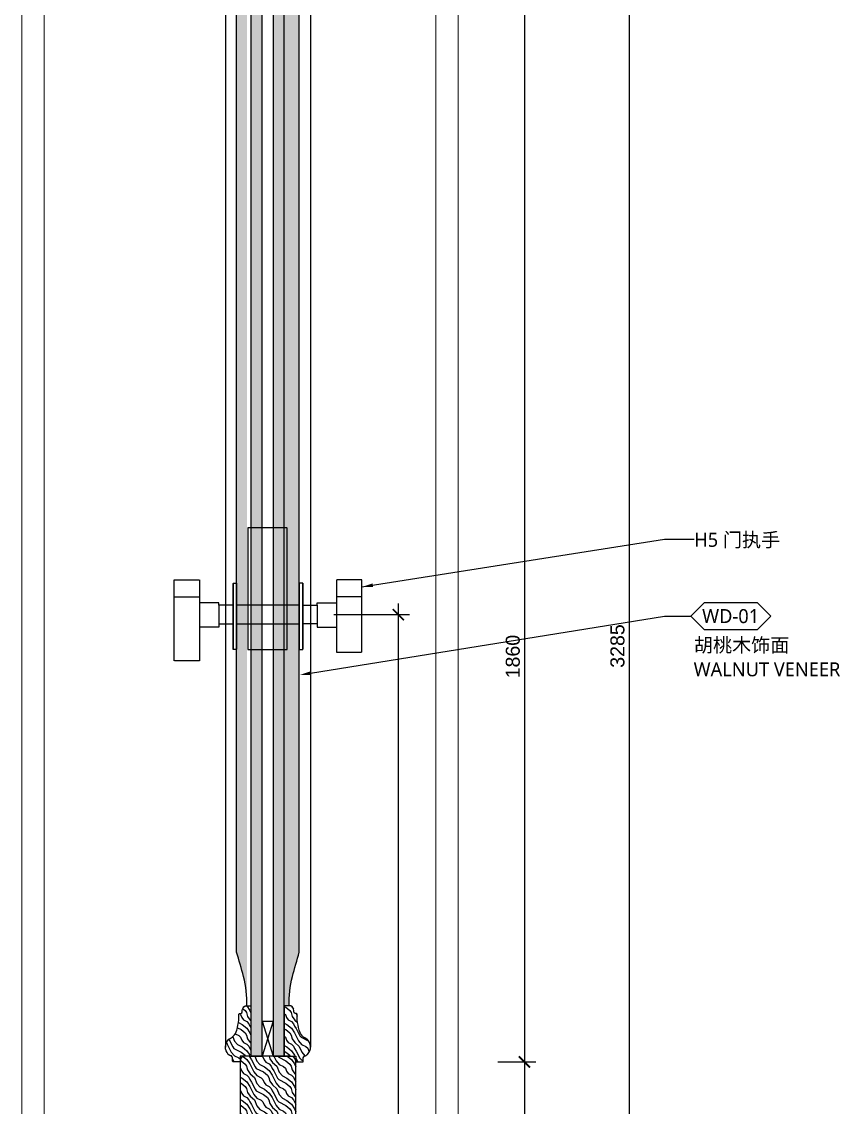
# Model space of a CAD drawing. Header units: millimetres. Extents: x -59920 to -20716, y 18887 to 47087.
# Drawn here: x -32783 to -32047, y 32373 to 33343 of the extents above; entities that cross this region are included whole.
import ezdxf
from ezdxf import colors
from ezdxf.entities.mleader import LeaderData, LeaderLine
from ezdxf.enums import TextEntityAlignment as Align
from ezdxf.math import Vec2, Vec3

# ---------------------------------------------------------------- set-up
doc = ezdxf.new("R2010")
doc.units = ezdxf.units.MM
doc.linetypes.add('DASH', pattern=[0.35, 0.25, -0.1])
for name, color, linetype, lineweight in [('_ACM-A-ANNO-DIMS', 1, 'Continuous', 13), ('_ACM-A-ANNO-DIMS @ 5', 1, 'Continuous', 13), ('_ACM-A-DETL-THIN', 2, 'Continuous', 13)]:
    doc.layers.add(name, color=color, linetype=linetype, lineweight=lineweight)
for name, color, linetype in [('DE-MT', 2, 'Continuous'), ('I-DETL-LW01', 1, 'Continuous'), ('I-DETL-LW251', 251, 'Continuous'), ('I-PL-DOOR', 2, 'Continuous'), ('PE-尺寸标注', 44, 'Continuous'), ('WALL TYPE$0$G-ANNO-NOTE-CH', 7, 'Continuous')]:
    doc.layers.add(name, color=color, linetype=linetype)
doc.styles.add('Arial', font='arial.ttf')
doc.styles.add('IA10-16 Floor Detail$0$Arch-Dim', font='romans.shx', dxfattribs={"width": 0.75})
doc.styles.add('WALL TYPE$0$Aecom Chinese', font='Microsoft YaHei.ttf')
doc.dimstyles.new('IA10-16 Floor Detail$0$Aec-Arch-M-2', dxfattribs={"dimscale": 2, "dimtxt": 2.5, "dimasz": 2, "dimexe": 2, "dimexo": 2, "dimgap": 0.8, "dimtad": 1, "dimdec": 0, "dimzin": 3, "dimdsep": 46, "dimtxsty": 'IA10-16 Floor Detail$0$Arch-Dim', "dimblk": 'IA10-16 Floor Detail$0$_ArchTick', "dimcen": 2.5, "dimdle": 2, "dimadec": 0, "dimazin": 2, "dimtfac": 0.75, "dimtdec": 0, "dimtix": 1, "dimtmove": 1, "dimatfit": 2, "dimfxl": 1, "dimtolj": 1, "dimtzin": 0, "dimarcsym": 0})
doc.dimstyles.new('WALL TYPE$0$Aec-Arch-M-5', dxfattribs={"dimscale": 5, "dimtxt": 2.5, "dimasz": 2, "dimexe": 2, "dimexo": 3, "dimgap": 0.8, "dimtad": 1, "dimdec": 0, "dimrnd": 1, "dimzin": 3, "dimdsep": 46, "dimtxsty": 'Arial', "dimblk": 'WALL TYPE$0$_ArchTick', "dimcen": 2.5, "dimdle": 2, "dimclrt": 256, "dimazin": 2, "dimtfac": 0.75, "dimtdec": 0, "dimtix": 1, "dimtmove": 2, "dimatfit": 2, "dimfxl": 5, "dimtolj": 1, "dimtzin": 0, "dimarcsym": 0})
pattern_1 = [(333.4349488199999, (-62010.38234394566, -4261.131002114056), (-1.019981876737565e-09, -19.9999999776412), [4.621368350000001, -17.7393114]), (310.60129465, (-61993.08837769566, -4247.973962764056), (1.801354732045014e-08, -19.99999998960277), [4.158066499999999, -88.037378]), (310.60129465, (-61973.08837769566, -4257.973962764056), (1.801354732045014e-08, -19.99999998960277), [4.158066499999999, -88.037378]), (310.60129465, (-61953.08837769566, -4267.973962764056), (-1.452602260698653e-08, -19.99999995163994), [4.158066499999999, -88.037378]), (333.4349488199999, (-62013.17721594566, -4250.983566114057), (-1.019981876737565e-09, -19.9999999776412), [4.237007800000001, -18.12367195]), (320.19442891, (-62009.38752094566, -4252.878413614057), (7.906897359077856e-10, -20.00000001048199), [2.2404905, -75.86200600000001]), (320.19442891, (-61989.38752094566, -4262.878413614057), (7.906897359077856e-10, -20.00000001048199), [2.2404905, -75.86200600000001]), (320.19442891, (-61969.38752094566, -4272.878413614057), (7.906897359077856e-10, -20.00000001048199), [2.2404905, -75.86200600000001]), (291.8014094899999, (-62007.66632844566, -4254.312740664052), (-2.658085085371908e-08, -19.99999999207266), [2.868712150000001, -50.98293590000001]), (303.69006753, (-62006.60091549567, -4256.976273064054), (-1.246419523148746e-08, -20.00000002516126), [2.521813, -33.53369975]), (333.4349488, (-62005.20206534566, -4259.074548314053), (-8.001298512638747e-09, -19.99999997764121), [3.3552885, -19.00539090000001]), (314.9999999999999, (-62002.20100374566, -4260.575079114056), (-8.88178418209734e-15, -19.99999996643937), [2.7178182, -53.85072430000001]), (314.9999999999999, (-61982.20100374566, -4270.575079114056), (-8.88178418209734e-15, -19.99999996643937), [2.7178182, -53.85072430000001]), (291.8014094899999, (-62000.27921609566, -4262.496866764053), (-2.658085085371908e-08, -19.99999999207266), [2.19237, -51.65927800000001]), (333.4349488, (-62013.63937679566, -4244.502485664056), (-8.001298512638747e-09, -19.99999997764121), [7.189599900000001, -15.1710799]), (320.19442891, (-62007.20880314567, -4247.717772514054), (7.906897359077856e-10, -20.00000001048199), [4.573562000000001, -73.52893490000001]), (320.19442891, (-61987.20880314567, -4257.717772514054), (7.906897359077856e-10, -20.00000001048199), [4.573562000000001, -73.52893490000001]), (320.19442891, (-61967.20880314567, -4267.717772514054), (7.906897359077856e-10, -20.00000001048199), [4.573562000000001, -73.52893490000001]), (303.69006753, (-62003.69529559567, -4250.645695464056), (-1.246419523148746e-08, -20.00000002516126), [2.240559500000001, -33.81495340000001]), (285.9453959, (-62002.45245689565, -4252.509953514058), (-1.449476095816138e-06, -19.99999999510855), [3.5624845, -69.23861445000001]), (303.69006753, (-62001.47376719567, -4255.935367614056), (-1.246419523148746e-08, -20.00000002516126), [4.092966500000001, -31.96254620000001]), (320.19442891, (-61999.20339784566, -4259.340921614054), (7.906897359077856e-10, -20.00000001048199), [5.197338000000001, -72.90515900000001]), (320.19442891, (-61979.20339784566, -4269.340921614054), (7.906897359077856e-10, -20.00000001048199), [5.197338000000001, -72.90515900000001]), (320.1944289, (-61959.20339784566, -4279.340921614054), (-2.699968026931293e-09, -20.00000001048199), [5.197338000000001, -72.90515900000001]), (291.8014094899999, (-61995.21069009566, -4262.668181464058), (-2.658085085371908e-08, -19.99999999207266), [5.714501500000001, -48.13714700000001]), (320.19442891, (-62006.24886644566, -4243.197740864056), (7.906897359077856e-10, -20.00000001048199), [5.214066750000002, -72.88843]), (320.19442891, (-61986.24886644566, -4253.197740864056), (7.906897359077856e-10, -20.00000001048199), [5.214066750000002, -72.88843]), (320.19442891, (-61966.24886644566, -4263.197740864056), (7.906897359077856e-10, -20.00000001048199), [5.214066750000002, -72.88843]), (303.69006753, (-62002.24330944566, -4246.535705064056), (-1.246419523148746e-08, -20.00000002516126), [4.838075000000001, -31.21743775000001]), (296.56505118, (-61999.55962824567, -4250.561226764057), (1.01996633361524e-09, -19.9999999776412), [7.985959999999992, -81.45675899999986]), (296.56505118, (-61979.55962824567, -4260.561226764057), (1.01996633361524e-09, -19.9999999776412), [7.985959999999992, -81.45675899999986]), (310.60129465, (-61995.98817994566, -4257.704107864058), (1.801354732045014e-08, -19.99999998960277), [4.3193014, -87.87614315]), (310.60129465, (-61975.98817994566, -4267.704107864058), (1.801354732045014e-08, -19.99999998960277), [4.3193014, -87.87614315]), (310.60129465, (-61955.98817994566, -4277.704105864057), (1.801354732045014e-08, -19.99999998960277), [4.3193014, -87.87614315]), (303.69006753, (-61999.46499089566, -4244.532430364055), (-1.246419523148746e-08, -20.00000002516126), [2.735791650000001, -33.31972211000001]), (296.5650512, (-61997.94744674566, -4246.808746614053), (8.001280749070372e-09, -19.99999997764121), [7.15807619999999, -82.28464299999983]), (296.5650512, (-61977.94744674566, -4256.808746614053), (-8.144143692767615e-08, -20.00000002236256), [7.15807619999999, -82.28464299999983]), (310.60129465, (-61994.74625794566, -4253.211124614059), (1.801354732045014e-08, -19.99999998960277), [1.700823, -90.49462155]), (310.60129465, (-61974.74625794566, -4263.211124614059), (1.801354732045014e-08, -19.99999998960277), [1.700823, -90.49462155]), (310.60129465, (-61954.74625794566, -4273.211124364057), (1.801354732045014e-08, -19.99999998960277), [1.700823, -90.49462155])]

# ---------------------------------------------------------------- blocks, each defined once
blk = doc.blocks.new('门把手侧面')
at = {"layer": 'I-PL-DOOR', "color": 251, "linetype": 'DASH', "ltscale": 1.4}
for p, q in [((-31.49999999999272, 28.18476559911505), (-31.49999999999272, -31.29488635467715)), ((30.5, 28.18476559911505), (30.5, -31.29488635467715)), ((-84.34927798571152, 15.88120286524645), (-61.70186876277876, 15.88120286524645)), ((-44.40160057396133, 10.62142517292523), (-61.70186876277876, 10.62142517292523)), ((-61.70186876277876, 10.62142517292523), (-61.70186876277876, -11.33468519974849)), ((-44.40160057396133, 8.32253742418834), (-44.40160057396133, 10.62142517292523)), ((43.40160057396861, 10.62142517292523), (60.70186876278603, 10.62142517292523)), ((43.40160057396861, 8.32253742418834), (43.40160057396861, 10.62142517292523)), ((83.3492779857188, 15.88120286524645), (60.70186876278603, 15.88120286524645)), ((60.70186876278603, 10.62142517292523), (60.70186876278603, -11.33468519974849)), ((27.5, 8.32253742418834), (-28.49999999999272, 8.32253742418834)), ((-44.40160057396133, -8.32253742418834), (-44.40160057396133, -11.3346851998067)), ((-28.49999999999272, -8.32253742418834), (27.5, -8.32253742418834)), ((43.40160057396861, -8.32253742418834), (43.40160057396861, -11.3346851998067)), ((-44.40160057396133, -11.3346851998067), (-61.70186876277876, -11.33468519974849)), ((43.40160057396861, -11.3346851998067), (60.70186876278603, -11.33468519974849))]:
    blk.add_line(p, q, dxfattribs=at)
for points in [[(16.50000000000728, -31.29488635467715), (16.50000000000728, 77.44493962221895), (-18.49999999999272, 77.44493962221895), (-18.49999999999272, -31.29488635467715)], [(-84.34927798571152, 30.95086440132582), (-61.70186876277876, 30.95086440132582), (-61.70186876277876, -41.13710725490819), (-84.34927798571152, -41.13710725490819)], [(83.3492779857188, 30.95086440132582), (60.70186876278603, 30.95086440132582), (60.70186876278603, -33.58718677415163), (83.3492779857188, -33.58718677415163)], [(-31.49999999999272, -31.29488635467715), (-31.49999999999272, 28.18476559911505), (-28.49999999999272, 28.18476559911505), (-28.49999999999272, -31.29488635467715)], [(30.5, -31.29488635467715), (30.5, 28.18476559911505), (27.5, 28.18476559911505), (27.5, -31.29488635467715)], [(-31.49999999999272, 8.32253742418834), (-44.40160057396133, 8.32253742418834), (-44.40160057396133, -8.32253742418834), (-31.49999999999272, -8.32253742418834)], [(30.5, 8.32253742418834), (43.40160057396861, 8.32253742418834), (43.40160057396861, -8.32253742418834), (30.5, -8.32253742418834)]]:
    blk.add_lwpolyline(points, close=True, dxfattribs=at)
blk = doc.blocks.new('WALL TYPE$0$_ArchTick')
at = {"color": 0, "linetype": 'ByBlock', "const_width": 0.15}
blk.add_lwpolyline([(-0.5, -0.5), (0.5, 0.5)], dxfattribs=at)
blk = doc.blocks.new('*D78')
at = {"layer": 'DE-MT', "color": 0, "lineweight": -2, "transparency": 16777216}
for p, q in [((-32334.06600444522, 32423.42523913367), (-32334.06600444522, 32263.10976920863)), ((-32357.79022432509, 32413.42523913367), (-32324.06600444522, 32413.42523913367)), ((-32357.7902243251, 32273.10976920863), (-32324.06600444522, 32273.10976920863))]:
    blk.add_line(p, q, dxfattribs=at)
at = {"layer": 'Defpoints', "color": 0, "transparency": 16777216}
for p in [(-32372.79022432509, 32413.42523913367), (-32372.7902243251, 32273.10976920863), (-32334.06600444522, 32273.10976920863)]:
    blk.add_point(p, dxfattribs=at)
at = {"layer": 'DE-MT', "color": 0, "lineweight": -2, "transparency": 16777216, "xscale": 10, "yscale": 10, "zscale": 10}
for p, rotation in [((-32334.06600444522, 32413.42523913367), 90), ((-32334.06600444522, 32273.10976920863), 270)]:
    blk.add_blockref('WALL TYPE$0$_ArchTick', p, dxfattribs=dict(at, rotation=rotation))
at = {"layer": 'DE-MT', "transparency": 16777216, "insert": (-32344.44816679173, 32343.26750417115), "char_height": 12.5, "attachment_point": 5, "rotation": 90, "style": 'Arial'}
blk.add_mtext('\\A1;140', dxfattribs=at)
blk = doc.blocks.new('*D79')
at = {"layer": 'DE-MT', "color": 0, "lineweight": -2, "transparency": 16777216}
for p, q in [((-32334.06600444525, 34283.73727861552), (-32334.06600444525, 32403.42523913367)), ((-32357.79022432509, 34273.73727861552), (-32324.06600444525, 34273.73727861552)), ((-32357.79022432509, 32413.42523913367), (-32324.06600444525, 32413.42523913367))]:
    blk.add_line(p, q, dxfattribs=at)
at = {"layer": 'Defpoints', "color": 0, "transparency": 16777216}
for p in [(-32372.79022432509, 34273.73727861552), (-32372.79022432509, 32413.42523913367), (-32334.06600444525, 32413.42523913367)]:
    blk.add_point(p, dxfattribs=at)
at = {"layer": 'DE-MT', "color": 0, "lineweight": -2, "transparency": 16777216, "xscale": 10, "yscale": 10, "zscale": 10}
for p, rotation in [((-32334.06600444525, 34273.73727861552), 90), ((-32334.06600444525, 32413.42523913367), 270)]:
    blk.add_blockref('WALL TYPE$0$_ArchTick', p, dxfattribs=dict(at, rotation=rotation))
at = {"layer": 'DE-MT', "transparency": 16777216, "insert": (-32344.44816679174, 32775.55872528168), "char_height": 12.5, "attachment_point": 5, "rotation": 90, "style": 'Arial'}
blk.add_mtext('\\A1;1860', dxfattribs=at)
blk = doc.blocks.new('*D100')
at = {"layer": 'DE-MT', "color": 0, "lineweight": -2, "transparency": 16777216}
for p, q in [((-32240.56888400178, 35108.06342534166), (-32240.56888400178, 31803.42524075781)), ((-32378.19000034612, 35098.06342534166), (-32230.56888400178, 35098.06342534166)), ((-32378.18965275053, 31813.42524075781), (-32230.56888400178, 31813.42524075781))]:
    blk.add_line(p, q, dxfattribs=at)
at = {"layer": 'Defpoints', "color": 0, "transparency": 16777216}
for p in [(-32393.19000034612, 35098.06342534166), (-32393.18965275053, 31813.42524075781), (-32240.56888400178, 31813.42524075781)]:
    blk.add_point(p, dxfattribs=at)
at = {"layer": 'DE-MT', "color": 0, "lineweight": -2, "transparency": 16777216, "xscale": 10, "yscale": 10, "zscale": 10}
for p, rotation in [((-32240.56888400178, 35098.06342534166), 90), ((-32240.56888400178, 31813.42524075781), 270)]:
    blk.add_blockref('WALL TYPE$0$_ArchTick', p, dxfattribs=dict(at, rotation=rotation))
at = {"layer": 'DE-MT', "transparency": 16777216, "insert": (-32250.95530964973, 32784.99431544964), "char_height": 12.5, "attachment_point": 5, "rotation": 90, "style": 'Arial'}
blk.add_mtext('\\A1;3285', dxfattribs=at)
blk = doc.blocks.new('*D97')
at = {"layer": 'DE-MT', "color": 0, "lineweight": -2, "transparency": 16777216}
for p, q in [((-32446.79532996926, 32823.02950510204), (-32446.79532996926, 31803.42524075781)), ((-32504.28839977216, 32813.02950510204), (-32436.79532996926, 32813.02950510204)), ((-32464.34072236041, 31813.42524075781), (-32436.79532996926, 31813.42524075781))]:
    blk.add_line(p, q, dxfattribs=at)
at = {"layer": 'Defpoints', "color": 0, "transparency": 16777216}
for p in [(-32519.28839977216, 32813.02950510204), (-32479.34072236041, 31813.42524075781), (-32446.79532996926, 31813.42524075781)]:
    blk.add_point(p, dxfattribs=at)
at = {"layer": 'DE-MT', "color": 0, "lineweight": -2, "transparency": 16777216, "xscale": 10, "yscale": 10, "zscale": 10}
for p, rotation in [((-32446.79532996926, 32813.02950510204), 90), ((-32446.79532996926, 31813.42524075781), 270)]:
    blk.add_blockref('WALL TYPE$0$_ArchTick', p, dxfattribs=dict(at, rotation=rotation))
at = {"layer": 'DE-MT', "transparency": 16777216, "insert": (-32457.17749231576, 32313.22737292993), "char_height": 12.5, "attachment_point": 5, "rotation": 90, "style": 'Arial'}
blk.add_mtext('\\A1;1000', dxfattribs=at)
blk = doc.blocks.new('WHA12202707')
at = {"transparency": 16777216}
for p, q in [((2.381249999995816, 2.381249999998545), (0, 0)), ((11.90624999998818, 2.381249999998545), (2.381249999995816, 2.381249999998545)), ((11.90624999998818, 2.381249999998545), (14.28749999998399, 0)), ((2.381249999995816, -2.381249999994907), (0, 0)), ((11.90624999998818, -2.381249999994907), (14.28749999998399, 0)), ((2.381249999995816, -2.381249999994907), (11.90624999998818, -2.381249999994907))]:
    blk.add_line(p, q, dxfattribs=at)
at = {"transparency": 16777216, "style": 'WALL TYPE$0$Aecom Chinese'}
blk.add_attdef('英文2', (0.4915142908575945, -14.58335883787367), '', height=2.5, dxfattribs=at)
at = {"layer": 'WALL TYPE$0$G-ANNO-NOTE-CH', "transparency": 16777216, "style": 'WALL TYPE$0$Aecom Chinese'}
blk.add_attdef('编号', text='', height=2.5, dxfattribs=at).set_placement((7.100982051833853, 0), align=Align.MIDDLE)
for tag, p in [('中文', (0.5380008727915992, -5.178695852169766)), ('英文', (0.4915142908830603, -9.507158057298511))]:
    blk.add_attdef(tag, text='', height=2.5, dxfattribs=at).set_placement(p, align=Align.MIDDLE_LEFT)
blk = doc.blocks.new('IA10-16 Floor Detail$0$_ArchTick')
at = {"color": 0, "linetype": 'ByBlock', "const_width": 0.15}
blk.add_lwpolyline([(-0.5, -0.5), (0.5, 0.5)], dxfattribs=at)

msp = doc.modelspace()

# ---------------------------------------------------------------- hatches: boundary and pattern name
at = {"layer": 'I-DETL-LW251'}
h = msp.add_hatch(dxfattribs=at)
h.set_pattern_fill('ANSI38', color=250, angle=-360.0000000000001)
h.set_pattern_definition([(44.99999999999994, (-61724.20981574881, -2853.509673697354), (-2.245064030267286, 2.245064030267291), []), (134.9999999999999, (-61724.20981574881, -2853.509673697354), (-6.735192090801862, 2.245064030267295), [7.9375, -4.7625])])
h.paths.add_polyline_path([(-32568.51376072471, 34268.42534543986), (-32578.51376072471, 34268.42534543986), (-32578.51376072468, 32418.73738295545), (-32568.51376072468, 32418.73738295545)])
h = msp.add_hatch(dxfattribs=at)
h.set_pattern_fill('ANSI38', color=250, angle=-360.0000000000001)
h.set_pattern_definition([(44.99999999999994, (-61704.38612491325, -2853.509778387899), (-2.245064030267286, 2.245064030267291), []), (134.9999999999999, (-61704.38612491325, -2853.509778387899), (-6.735192090801862, 2.245064030267295), [7.9375, -4.7625])])
h.paths.add_polyline_path([(-32548.69006988913, 34268.42524074932), (-32558.69006988913, 34268.42524074932), (-32558.69006988911, 32418.73727826491), (-32548.69006988911, 32418.73727826491)])
at = {"layer": 'PE-尺寸标注'}
h = msp.add_hatch(dxfattribs=at)
h.set_pattern_fill('木纹面1', color=250, scale=5.000000000000001, angle=-90.00000000000001, style=0, pattern_type=2)
h.set_pattern_definition([(333.4349488199999, (-32547.82354738913, 34205.80401715201), (-1.019981876737565e-09, -19.9999999776412), [4.621368350000001, -17.7393114]), (310.60129465, (-32530.52958113913, 34218.96105650201), (1.801354732045014e-08, -19.99999998960277), [4.158066499999999, -88.037378]), (310.60129465, (-32510.52958113913, 34208.96105650201), (1.801354732045014e-08, -19.99999998960277), [4.158066499999999, -88.037378]), (310.60129465, (-32490.52958113913, 34198.96105650201), (-1.452602260698653e-08, -19.99999995163994), [4.158066499999999, -88.037378]), (333.4349488199999, (-32550.61841938913, 34215.95145315201), (-1.019981876737565e-09, -19.9999999776412), [4.237007800000001, -18.12367195]), (320.19442891, (-32546.82872438913, 34214.056605652), (7.906897359077856e-10, -20.00000001048199), [2.2404905, -75.86200600000001]), (320.19442891, (-32526.82872438913, 34204.056605652), (7.906897359077856e-10, -20.00000001048199), [2.2404905, -75.86200600000001]), (320.19442891, (-32506.82872438913, 34194.056605652), (7.906897359077856e-10, -20.00000001048199), [2.2404905, -75.86200600000001]), (291.8014094899999, (-32545.10753188913, 34212.62227860201), (-2.658085085371908e-08, -19.99999999207266), [2.868712150000001, -50.98293590000001]), (303.69006753, (-32544.04211893913, 34209.95874620201), (-1.246419523148746e-08, -20.00000002516126), [2.521813, -33.53369975]), (333.4349488, (-32542.64326878913, 34207.86047095202), (-8.001298512638747e-09, -19.99999997764121), [3.3552885, -19.00539090000001]), (314.9999999999999, (-32539.64220718913, 34206.359940152), (-8.88178418209734e-15, -19.99999996643937), [2.7178182, -53.85072430000001]), (314.9999999999999, (-32519.64220718913, 34196.359940152), (-8.88178418209734e-15, -19.99999996643937), [2.7178182, -53.85072430000001]), (291.8014094899999, (-32537.72041953913, 34204.43815250201), (-2.658085085371908e-08, -19.99999999207266), [2.19237, -51.65927800000001]), (333.4349488, (-32551.08058023913, 34222.43253360201), (-8.001298512638747e-09, -19.99999997764121), [7.189599900000001, -15.1710799]), (320.19442891, (-32544.65000658913, 34219.21724675201), (7.906897359077856e-10, -20.00000001048199), [4.573562000000001, -73.52893490000001]), (320.19442891, (-32524.65000658913, 34209.21724675201), (7.906897359077856e-10, -20.00000001048199), [4.573562000000001, -73.52893490000001]), (320.19442891, (-32504.65000658913, 34199.21724675201), (7.906897359077856e-10, -20.00000001048199), [4.573562000000001, -73.52893490000001]), (303.69006753, (-32541.13649903913, 34216.289323802), (-1.246419523148746e-08, -20.00000002516126), [2.240559500000001, -33.81495340000001]), (285.9453959, (-32539.89366033913, 34214.425065752), (-1.449476095816138e-06, -19.99999999510855), [3.5624845, -69.23861445000001]), (303.69006753, (-32538.91497063913, 34210.999651652), (-1.246419523148746e-08, -20.00000002516126), [4.092966500000001, -31.96254620000001]), (320.19442891, (-32536.64460128913, 34207.59409765201), (7.906897359077856e-10, -20.00000001048199), [5.197338000000001, -72.90515900000001]), (320.19442891, (-32516.64460128913, 34197.59409765201), (7.906897359077856e-10, -20.00000001048199), [5.197338000000001, -72.90515900000001]), (320.1944289, (-32496.64460128913, 34187.59409765201), (-2.699968026931293e-09, -20.00000001048199), [5.197338000000001, -72.90515900000001]), (291.8014094899999, (-32532.65189353913, 34204.266837802), (-2.658085085371908e-08, -19.99999999207266), [5.714501500000001, -48.13714700000001]), (320.19442891, (-32543.69006988913, 34223.73727840201), (7.906897359077856e-10, -20.00000001048199), [5.214066750000002, -72.88843]), (320.19442891, (-32523.69006988913, 34213.73727840201), (7.906897359077856e-10, -20.00000001048199), [5.214066750000002, -72.88843]), (320.19442891, (-32503.69006988913, 34203.73727840201), (7.906897359077856e-10, -20.00000001048199), [5.214066750000002, -72.88843]), (303.69006753, (-32539.68451288913, 34220.399314202), (-1.246419523148746e-08, -20.00000002516126), [4.838075000000001, -31.21743775000001]), (296.56505118, (-32537.00083168913, 34216.37379250201), (1.01996633361524e-09, -19.9999999776412), [7.985959999999993, -81.45675899999989]), (296.56505118, (-32517.00083168913, 34206.37379250201), (1.01996633361524e-09, -19.9999999776412), [7.985959999999993, -81.45675899999989]), (310.60129465, (-32533.42938338913, 34209.230911402), (1.801354732045014e-08, -19.99999998960277), [4.3193014, -87.87614315]), (310.60129465, (-32513.42938338913, 34199.230911402), (1.801354732045014e-08, -19.99999998960277), [4.3193014, -87.87614315]), (310.60129465, (-32493.42938338913, 34189.230913402), (1.801354732045014e-08, -19.99999998960277), [4.3193014, -87.87614315]), (303.69006753, (-32536.90619433913, 34222.40258890201), (-1.246419523148746e-08, -20.00000002516126), [2.735791650000001, -33.31972211000001]), (296.5650512, (-32535.38865018913, 34220.12627265201), (8.001280749070372e-09, -19.99999997764121), [7.158076199999992, -82.28464299999986]), (296.5650512, (-32515.38865018913, 34210.12627265201), (-8.144143692767615e-08, -20.00000002236256), [7.158076199999992, -82.28464299999986]), (310.60129465, (-32532.18746138913, 34213.72389465201), (1.801354732045014e-08, -19.99999998960277), [1.700823, -90.49462155]), (310.60129465, (-32512.18746138913, 34203.72389465201), (1.801354732045014e-08, -19.99999998960277), [1.700823, -90.49462155]), (310.60129465, (-32492.18746138913, 34193.72389490201), (1.801354732045014e-08, -19.99999998960277), [1.700823, -90.49462155])])
h.paths.add_polyline_path([(-32535.19000034612, 34175.6263611504, -0.001844629373876089), (-32541.39155778877, 34197.42377293545, -0.06655622493016713), (-32544.36636697152, 34223.73727840201), (-32548.69006988913, 34223.73727840201), (-32548.69006988911, 32463.42524052007), (-32544.36636697153, 32463.42524052007, -0.06655622492857276), (-32541.39155778893, 32489.73874598601, -0.001844629373928744), (-32535.19000034611, 32511.53615777169)])
h = msp.add_hatch(dxfattribs=at)
h.set_pattern_fill('木纹面1', color=250, scale=5.000000000000001, angle=-90.00000000000001, style=0, pattern_type=2)
h.set_pattern_definition([(333.4349488199999, (-32590.3234778461, 34205.80401715201), (-1.019981876737565e-09, -19.9999999776412), [4.621368350000001, -17.7393114]), (310.60129465, (-32573.02951159611, 34218.96105650201), (1.801354732045014e-08, -19.99999998960277), [4.158066499999999, -88.037378]), (310.60129465, (-32553.02951159611, 34208.96105650201), (1.801354732045014e-08, -19.99999998960277), [4.158066499999999, -88.037378]), (310.60129465, (-32533.02951159611, 34198.96105650201), (-1.452602260698653e-08, -19.99999995163994), [4.158066499999999, -88.037378]), (333.4349488199999, (-32593.11834984611, 34215.95145315201), (-1.019981876737565e-09, -19.9999999776412), [4.237007800000001, -18.12367195]), (320.19442891, (-32589.3286548461, 34214.056605652), (7.906897359077856e-10, -20.00000001048199), [2.2404905, -75.86200600000001]), (320.19442891, (-32569.3286548461, 34204.056605652), (7.906897359077856e-10, -20.00000001048199), [2.2404905, -75.86200600000001]), (320.19442891, (-32549.3286548461, 34194.056605652), (7.906897359077856e-10, -20.00000001048199), [2.2404905, -75.86200600000001]), (291.8014094899999, (-32587.60746234611, 34212.62227860201), (-2.658085085371908e-08, -19.99999999207266), [2.868712150000001, -50.98293590000001]), (303.69006753, (-32586.54204939611, 34209.95874620201), (-1.246419523148746e-08, -20.00000002516126), [2.521813, -33.53369975]), (333.4349488, (-32585.14319924611, 34207.86047095202), (-8.001298512638747e-09, -19.99999997764121), [3.3552885, -19.00539090000001]), (314.9999999999999, (-32582.14213764611, 34206.359940152), (-8.88178418209734e-15, -19.99999996643937), [2.7178182, -53.85072430000001]), (314.9999999999999, (-32562.14213764611, 34196.359940152), (-8.88178418209734e-15, -19.99999996643937), [2.7178182, -53.85072430000001]), (291.8014094899999, (-32580.2203499961, 34204.43815250201), (-2.658085085371908e-08, -19.99999999207266), [2.19237, -51.65927800000001]), (333.4349488, (-32593.58051069611, 34222.43253360201), (-8.001298512638747e-09, -19.99999997764121), [7.189599900000001, -15.1710799]), (320.19442891, (-32587.14993704611, 34219.21724675201), (7.906897359077856e-10, -20.00000001048199), [4.573562000000001, -73.52893490000001]), (320.19442891, (-32567.14993704611, 34209.21724675201), (7.906897359077856e-10, -20.00000001048199), [4.573562000000001, -73.52893490000001]), (320.19442891, (-32547.14993704611, 34199.21724675201), (7.906897359077856e-10, -20.00000001048199), [4.573562000000001, -73.52893490000001]), (303.69006753, (-32583.63642949611, 34216.289323802), (-1.246419523148746e-08, -20.00000002516126), [2.240559500000001, -33.81495340000001]), (285.9453959, (-32582.39359079611, 34214.425065752), (-1.449476095816138e-06, -19.99999999510855), [3.5624845, -69.23861445000001]), (303.69006753, (-32581.4149010961, 34210.999651652), (-1.246419523148746e-08, -20.00000002516126), [4.092966500000001, -31.96254620000001]), (320.19442891, (-32579.1445317461, 34207.59409765201), (7.906897359077856e-10, -20.00000001048199), [5.197338000000001, -72.90515900000001]), (320.19442891, (-32559.1445317461, 34197.59409765201), (7.906897359077856e-10, -20.00000001048199), [5.197338000000001, -72.90515900000001]), (320.1944289, (-32539.1445317461, 34187.59409765201), (-2.699968026931293e-09, -20.00000001048199), [5.197338000000001, -72.90515900000001]), (291.8014094899999, (-32575.15182399611, 34204.266837802), (-2.658085085371908e-08, -19.99999999207266), [5.714501500000001, -48.13714700000001]), (320.19442891, (-32586.19000034611, 34223.73727840201), (7.906897359077856e-10, -20.00000001048199), [5.214066750000002, -72.88843]), (320.19442891, (-32566.19000034611, 34213.73727840201), (7.906897359077856e-10, -20.00000001048199), [5.214066750000002, -72.88843]), (320.19442891, (-32546.19000034611, 34203.73727840201), (7.906897359077856e-10, -20.00000001048199), [5.214066750000002, -72.88843]), (303.69006753, (-32582.18444334611, 34220.399314202), (-1.246419523148746e-08, -20.00000002516126), [4.838075000000001, -31.21743775000001]), (296.56505118, (-32579.5007621461, 34216.37379250201), (1.01996633361524e-09, -19.9999999776412), [7.985959999999993, -81.45675899999989]), (296.56505118, (-32559.5007621461, 34206.37379250201), (1.01996633361524e-09, -19.9999999776412), [7.985959999999993, -81.45675899999989]), (310.60129465, (-32575.92931384611, 34209.230911402), (1.801354732045014e-08, -19.99999998960277), [4.3193014, -87.87614315]), (310.60129465, (-32555.92931384611, 34199.230911402), (1.801354732045014e-08, -19.99999998960277), [4.3193014, -87.87614315]), (310.60129465, (-32535.92931384611, 34189.230913402), (1.801354732045014e-08, -19.99999998960277), [4.3193014, -87.87614315]), (303.69006753, (-32579.40612479611, 34222.40258890201), (-1.246419523148746e-08, -20.00000002516126), [2.735791650000001, -33.31972211000001]), (296.5650512, (-32577.8885806461, 34220.12627265201), (8.001280749070372e-09, -19.99999997764121), [7.158076199999992, -82.28464299999986]), (296.5650512, (-32557.8885806461, 34210.12627265201), (-8.144143692767615e-08, -20.00000002236256), [7.158076199999992, -82.28464299999986]), (310.60129465, (-32574.68739184611, 34213.72389465201), (1.801354732045014e-08, -19.99999998960277), [1.700823, -90.49462155]), (310.60129465, (-32554.68739184611, 34203.72389465201), (1.801354732045014e-08, -19.99999998960277), [1.700823, -90.49462155]), (310.60129465, (-32534.68739184611, 34193.72389490201), (1.801354732045014e-08, -19.99999998960277), [1.700823, -90.49462155])])
h.paths.add_polyline_path([(-32591.19000034611, 32511.53615777169, -0.001844629373880068), (-32584.98844290345, 32489.73874598658, -0.06144992305364881), (-32581.99296361664, 32465.45744562015), (-32581.99315921246, 34221.50737713286, -0.06095338231532303), (-32584.98844290329, 34197.423772936, -0.001844629373922066), (-32591.19000034609, 34175.6263611504)])
h = msp.add_hatch(dxfattribs=at)
h.set_pattern_fill('木纹面1', color=250, scale=5.000000000000001, angle=-90.00000000000001, style=0, pattern_type=2)
h.set_pattern_definition(pattern_1)
edge = h.paths.add_edge_path()
edge.add_line((-32588.19000030834, 32413.42524147977), (-32594.25574866901, 32413.42523913356))
edge.add_arc((-32594.10922793368, 32414.05274971349), 0.6443895202394718, 177.4895634305307, 256.8571802583429, ccw=False)
edge.add_line((-32594.75299900729, 32414.08097485456), (-32594.75246691067, 32417.1303615011))
edge.add_arc((-32596.6301545902, 32417.03613931075), 1.880050223536046, 2.872687255506918, 65.88233143645189)
edge.add_arc((-32594.94390089544, 32423.94429873577), 5.272757648918302, 225.6514135015347, 259.9730982298655, ccw=False)
edge.add_arc((-32591.49444048716, 32426.73822274608), 9.69555985895957, 133.0446676096381, 222.6143134490659, ccw=False)
edge.add_arc((-32604.24622153502, 32447.39798987348), 14.89561338421218, 294.3174749936485, 312.6716590867367)
edge.add_arc((-32604.24767797389, 32445.65231712011), 13.66451133287872, 317.6436288245811, 344.0370453812362)
edge.add_arc((-32641.55399397136, 32456.36559797516), 52.47862186100017, 343.9929936948559, 354.1198598415382)
edge.add_line((-32589.35149429506, 32450.98928139444), (-32589.35149420745, 32455.71686389731))
edge.add_arc((-32588.38707432429, 32455.71779763301), 0.9644203351730569, 86.09010598581682, 180.0554728275831, ccw=False)
edge.add_line((-32588.32131284239, 32456.67997329805), (-32587.36877849625, 32456.67997329805))
edge.add_arc((-32587.69286204815, 32458.12546271352), 1.481374293982462, 282.6369301626409, 358.3100607424727)
edge.add_line((-32586.21213207214, 32458.0817759074), (-32586.21213207214, 32459.46986752464))
edge.add_arc((-32581.6908453227, 32459.36708552676), 4.52245486541985, 116.19011231163151, 178.6977245893973, ccw=False)
edge.add_line((-32583.68683531766, 32463.42524052007), (-32578.51386148563, 32463.42524052007))
edge.add_line((-32578.51386148563, 32463.42524052007), (-32578.51362548482, 32418.73727817522))
edge.add_line((-32578.51362548482, 32418.73727817522), (-32588.19000043157, 32418.737278118))
edge.add_line((-32588.19000043158, 32418.737278118), (-32588.1902061509, 32413.42524147971))
h = msp.add_hatch(dxfattribs=at)
h.set_pattern_fill('木纹面1', color=250, scale=5.000000000000001, angle=-90.00000000000001, style=0, pattern_type=2)
h.set_pattern_definition(pattern_1)
edge = h.paths.add_edge_path()
edge.add_line((-32538.19000038389, 32413.42524147977), (-32532.12425202321, 32413.42523913356))
edge.add_arc((-32532.27077275854, 32414.05274971349), 0.6443895202394718, 283.1428197416571, 362.5104365694694)
edge.add_line((-32531.62700168494, 32414.08097485456), (-32531.62753378155, 32417.1303615011))
edge.add_arc((-32529.74984610202, 32417.03613931075), 1.880050223536046, 114.1176685635482, 177.1273127444931, ccw=False)
edge.add_arc((-32531.43609979677, 32423.94429873577), 5.272757648918302, 280.0269017701345, 314.3485864984653)
edge.add_arc((-32534.88556020507, 32426.73822274608), 9.69555985895957, 317.3856865509341, 406.9553323903619)
edge.add_arc((-32522.13377915721, 32447.39798987348), 14.89561338421218, 227.3283409132632, 245.6825250063515, ccw=False)
edge.add_arc((-32522.13232271833, 32445.65231712011), 13.66451133287872, 195.9629546187637, 222.3563711754189, ccw=False)
edge.add_arc((-32484.82600672086, 32456.36559797516), 52.47862186100017, 185.8801401584618, 196.0070063051441, ccw=False)
edge.add_line((-32537.02850639716, 32450.98928139444), (-32537.02850648478, 32455.71686389731))
edge.add_arc((-32537.99292636794, 32455.71779763301), 0.9644203351730569, 359.9445271724169, 453.9098940141832)
edge.add_line((-32538.05868784984, 32456.67997329805), (-32539.01122219598, 32456.67997329805))
edge.add_arc((-32538.68713864407, 32458.12546271352), 1.481374293982462, 181.6899392575273, 257.3630698373591, ccw=False)
edge.add_line((-32540.16786862008, 32458.0817759074), (-32540.16786862008, 32459.46986752464))
edge.add_arc((-32544.68915536952, 32459.36708552676), 4.52245486541985, 1.302275410602749, 63.80988768836855)
edge.add_line((-32542.69316537456, 32463.42524052007), (-32548.68983388833, 32463.42524052007))
edge.add_line((-32548.68983388833, 32463.42524052007), (-32548.69006988914, 32418.73727817276))
edge.add_line((-32548.69006988914, 32418.73727817276), (-32538.19000026065, 32418.73727811555))
edge.add_line((-32538.19000026065, 32418.73727811555), (-32538.18979454133, 32413.42524147971))
h = msp.add_hatch(dxfattribs=at)
h.set_pattern_fill('木纹面1', color=250, scale=5.000000000000001, angle=-90.00000000000001, style=0, pattern_type=2)
h.set_pattern_definition([(333.4349488199999, (-62010.38234394566, -4268.943039629648), (-1.019981876737565e-09, -19.9999999776412), [4.621368350000001, -17.7393114]), (310.60129465, (-61993.08837769566, -4255.786000279648), (1.801354732045014e-08, -19.99999998960277), [4.158066499999999, -88.037378]), (310.60129465, (-61973.08837769566, -4265.786000279648), (1.801354732045014e-08, -19.99999998960277), [4.158066499999999, -88.037378]), (310.60129465, (-61953.08837769566, -4275.786000279648), (-1.452602260698653e-08, -19.99999995163994), [4.158066499999999, -88.037378]), (333.4349488199999, (-62013.17721594566, -4258.795603629649), (-1.019981876737565e-09, -19.9999999776412), [4.237007800000001, -18.12367195]), (320.19442891, (-62009.38752094566, -4260.690451129649), (7.906897359077856e-10, -20.00000001048199), [2.2404905, -75.86200600000001]), (320.19442891, (-61989.38752094566, -4270.690451129649), (7.906897359077856e-10, -20.00000001048199), [2.2404905, -75.86200600000001]), (320.19442891, (-61969.38752094566, -4280.690451129649), (7.906897359077856e-10, -20.00000001048199), [2.2404905, -75.86200600000001]), (291.8014094899999, (-62007.66632844566, -4262.124778179645), (-2.658085085371908e-08, -19.99999999207266), [2.868712150000001, -50.98293590000001]), (303.69006753, (-62006.60091549567, -4264.788310579646), (-1.246419523148746e-08, -20.00000002516126), [2.521813, -33.53369975]), (333.4349488, (-62005.20206534566, -4266.886585829645), (-8.001298512638747e-09, -19.99999997764121), [3.3552885, -19.00539090000001]), (314.9999999999999, (-62002.20100374566, -4268.387116629649), (-8.88178418209734e-15, -19.99999996643937), [2.7178182, -53.85072430000001]), (314.9999999999999, (-61982.20100374566, -4278.387116629649), (-8.88178418209734e-15, -19.99999996643937), [2.7178182, -53.85072430000001]), (291.8014094899999, (-62000.27921609566, -4270.308904279646), (-2.658085085371908e-08, -19.99999999207266), [2.19237, -51.65927800000001]), (333.4349488, (-62013.63937679566, -4252.314523179648), (-8.001298512638747e-09, -19.99999997764121), [7.189599900000001, -15.1710799]), (320.19442891, (-62007.20880314567, -4255.529810029646), (7.906897359077856e-10, -20.00000001048199), [4.573562000000001, -73.52893490000001]), (320.19442891, (-61987.20880314567, -4265.529810029646), (7.906897359077856e-10, -20.00000001048199), [4.573562000000001, -73.52893490000001]), (320.19442891, (-61967.20880314567, -4275.529810029646), (7.906897359077856e-10, -20.00000001048199), [4.573562000000001, -73.52893490000001]), (303.69006753, (-62003.69529559567, -4258.457732979648), (-1.246419523148746e-08, -20.00000002516126), [2.240559500000001, -33.81495340000001]), (285.9453959, (-62002.45245689565, -4260.32199102965), (-1.449476095816138e-06, -19.99999999510855), [3.5624845, -69.23861445000001]), (303.69006753, (-62001.47376719567, -4263.747405129649), (-1.246419523148746e-08, -20.00000002516126), [4.092966500000001, -31.96254620000001]), (320.19442891, (-61999.20339784566, -4267.152959129646), (7.906897359077856e-10, -20.00000001048199), [5.197338000000001, -72.90515900000001]), (320.19442891, (-61979.20339784566, -4277.152959129646), (7.906897359077856e-10, -20.00000001048199), [5.197338000000001, -72.90515900000001]), (320.1944289, (-61959.20339784566, -4287.152959129646), (-2.699968026931293e-09, -20.00000001048199), [5.197338000000001, -72.90515900000001]), (291.8014094899999, (-61995.21069009566, -4270.48021897965), (-2.658085085371908e-08, -19.99999999207266), [5.714501500000001, -48.13714700000001]), (320.19442891, (-62006.24886644566, -4251.009778379648), (7.906897359077856e-10, -20.00000001048199), [5.214066750000002, -72.88843]), (320.19442891, (-61986.24886644566, -4261.009778379648), (7.906897359077856e-10, -20.00000001048199), [5.214066750000002, -72.88843]), (320.19442891, (-61966.24886644566, -4271.009778379648), (7.906897359077856e-10, -20.00000001048199), [5.214066750000002, -72.88843]), (303.69006753, (-62002.24330944566, -4254.347742579648), (-1.246419523148746e-08, -20.00000002516126), [4.838075000000001, -31.21743775000001]), (296.56505118, (-61999.55962824567, -4258.373264279649), (1.01996633361524e-09, -19.9999999776412), [7.985959999999992, -81.45675899999988]), (296.56505118, (-61979.55962824567, -4268.373264279649), (1.01996633361524e-09, -19.9999999776412), [7.985959999999992, -81.45675899999988]), (310.60129465, (-61995.98817994566, -4265.51614537965), (1.801354732045014e-08, -19.99999998960277), [4.3193014, -87.87614315]), (310.60129465, (-61975.98817994566, -4275.51614537965), (1.801354732045014e-08, -19.99999998960277), [4.3193014, -87.87614315]), (310.60129465, (-61955.98817994566, -4285.516143379649), (1.801354732045014e-08, -19.99999998960277), [4.3193014, -87.87614315]), (303.69006753, (-61999.46499089566, -4252.344467879648), (-1.246419523148746e-08, -20.00000002516126), [2.735791650000001, -33.31972211000001]), (296.5650512, (-61997.94744674566, -4254.620784129645), (8.001280749070372e-09, -19.99999997764121), [7.158076199999991, -82.28464299999985]), (296.5650512, (-61977.94744674566, -4264.620784129645), (-8.144143692767615e-08, -20.00000002236256), [7.158076199999991, -82.28464299999985]), (310.60129465, (-61994.74625794566, -4261.023162129652), (1.801354732045014e-08, -19.99999998960277), [1.700823, -90.49462155]), (310.60129465, (-61974.74625794566, -4271.023162129652), (1.801354732045014e-08, -19.99999998960277), [1.700823, -90.49462155]), (310.60129465, (-61954.74625794566, -4281.02316187965), (1.801354732045014e-08, -19.99999998960277), [1.700823, -90.49462155])])
edge = h.paths.add_edge_path()
edge.add_line((-32538.19000034611, 32268.4252407578), (-32538.19000034611, 32413.73727827339))
edge.add_arc((-32543.19000034611, 32413.73727827339), 5, 0, 90)
edge.add_line((-32543.19000034611, 32418.73727827339), (-32583.19000034611, 32418.73727827339))
edge.add_arc((-32583.19000034611, 32413.73727827339), 5, 90, 180)
edge.add_line((-32588.19000034611, 32413.73727827339), (-32588.19000034611, 32268.4252407578))
edge.add_arc((-32583.19000034611, 32268.4252407578), 5, 180, 270)
edge.add_line((-32583.19000034611, 32263.4252407578), (-32543.19000034611, 32263.4252407578))
edge.add_arc((-32543.19000034611, 32268.4252407578), 5, 270, 360)

# ---------------------------------------------------------------- linework, layer by layer
at = {"color": 251}
for p, q in [((-32558.69006988914, 32449.88410009101), (-32568.51376072471, 32418.73727827339)), ((-32568.51376072471, 32449.88410009101), (-32558.69006988914, 32418.73727827339))]:
    msp.add_line(p, q, dxfattribs=at)
msp.add_lwpolyline([(-32568.51376072471, 32418.73727827339), (-32568.51376072471, 32449.88410009101), (-32558.69006988914, 32449.88410009101), (-32558.69006988914, 32418.73727827339), (-32568.51376072471, 32418.73727827339)], close=True, dxfattribs=at)
at = {"layer": '_ACM-A-DETL-THIN', "color": 8}
for points in [[(-32783.19034791978, 35041.06008133598), (-32783.19034791978, 31513.42524075767)], [(-32393.18965275052, 35041.05648385148), (-32393.18965275052, 31813.4252407578)], [(-32763.07691109272, 34938.06342534165), (-32763.07691109272, 31513.42524075767)], [(-32413.30308959952, 34938.06342534165), (-32413.30308959952, 31794.69440649825)]]:
    msp.add_lwpolyline(points, dxfattribs=at)
at = {"layer": 'I-DETL-LW01'}
for points in [[(-32568.51376072471, 34268.42534543986), (-32578.51376072471, 34268.42534543986), (-32578.51376072468, 32418.73738295545), (-32568.51376072468, 32418.73738295545)], [(-32548.69006988913, 34268.42524074932), (-32558.69006988913, 34268.42524074932), (-32558.69006988911, 32418.73727826491), (-32548.69006988911, 32418.73727826491)]]:
    msp.add_lwpolyline(points, close=True, dxfattribs=at)
at = {"layer": 'I-PL-DOOR', "color": 8}
for points in [[(-32601.18304419411, 34260.05709161684), (-32601.19000034611, 32426.73822285519)], [(-32525.19695649811, 34260.05709161684), (-32525.19000034611, 32426.73822285519)]]:
    msp.add_lwpolyline(points, dxfattribs=at)
at = {"layer": 'I-PL-DOOR'}
for points in [[(-32582.01363371847, 32463.42524062918, 0.06655622465576919), (-32584.98844290345, 32489.73874598657, 0.001844629373880221), (-32591.19000034611, 32511.53615777169), (-32591.19000034609, 34175.6263611504, 0.00184462937387534), (-32584.98844290344, 34197.42377293545, 0.06655622465576919), (-32582.01363371847, 34223.73727829284, 35859.65821164855)], [(-32544.36636697375, 32463.42524062918, -0.06655622465576919), (-32541.39155778877, 32489.73874598657, -0.001844629373880221), (-32535.19000034611, 32511.53615777169), (-32535.19000034612, 34175.6263611504, -0.00184462937387534), (-32541.39155778877, 34197.42377293545, -0.06655622465576919), (-32544.36636697374, 34223.73727829284, -35859.65821164855)], [(-32588.19000030834, 32413.42524147977), (-32594.25574866901, 32413.42523913356, -0.3608485339639558), (-32594.75299900729, 32414.08097485456), (-32594.75246691067, 32417.1303615011, 0.2820745966352216), (-32595.86194362888, 32418.75207659454, -0.1508862683582727), (-32598.62967416397, 32420.17374855877, -0.4120153201889672), (-32598.11232243146, 32433.82394921201, 0.08025688912617258), (-32594.15003336599, 32436.44599085287, 0.1156748375187649), (-32591.11007413123, 32441.89436086174, 0.04421556959747888), (-32589.35149429506, 32450.98928139444), (-32589.35149420745, 32455.71686389731, -0.4346327009058851), (-32588.32131284239, 32456.67997329805), (-32587.36877849625, 32456.67997329805, 0.3427330615856578), (-32586.21213207214, 32458.0817759074), (-32586.21213207214, 32459.46986752464, -0.2797112340678224), (-32583.68683531766, 32463.42524052007), (-32578.51386148563, 32463.42524052007), (-32578.51362548482, 32418.73727817522), (-32588.19000043158, 32418.737278118), (-32588.1902061509, 32413.42524147971)], [(-32538.19000038389, 32413.42524147977), (-32532.12425202321, 32413.42523913356, 0.3608485339639558), (-32531.62700168494, 32414.08097485456), (-32531.62753378155, 32417.1303615011, -0.2820745966352216), (-32530.51805706335, 32418.75207659454, 0.1508862683582727), (-32527.75032652825, 32420.17374855877, 0.4120153201889672), (-32528.26767826077, 32433.82394921201, -0.08025688912617258), (-32532.22996732624, 32436.44599085287, -0.1156748375187649), (-32535.26992656099, 32441.89436086174, -0.04421556959747888), (-32537.02850639716, 32450.98928139444), (-32537.02850648478, 32455.71686389731, 0.4346327009058851), (-32538.05868784984, 32456.67997329805), (-32539.01122219598, 32456.67997329805, -0.3427330615856578), (-32540.16786862008, 32458.0817759074), (-32540.16786862008, 32459.46986752464, 0.2797112340678224), (-32542.69316537456, 32463.42524052007), (-32548.68983388833, 32463.42524052007), (-32548.69006988914, 32418.73727817276), (-32538.19000026065, 32418.73727811555), (-32538.18979454133, 32413.42524147971)]]:
    msp.add_lwpolyline(points, format="xyb", dxfattribs=at)
msp.add_lwpolyline([(-32538.19000034611, 32268.4252407578), (-32538.19000034611, 32413.73727827339, 0.414213562373095), (-32543.19000034611, 32418.73727827339), (-32583.19000034611, 32418.73727827339, 0.414213562373095), (-32588.19000034611, 32413.73727827339), (-32588.19000034611, 32268.4252407578, 0.414213562373095), (-32583.19000034611, 32263.4252407578), (-32543.19000034611, 32263.4252407578, 0.414213562373095)], format="xyb", close=True, dxfattribs=at)

# ---------------------------------------------------------------- block references
msp.add_blockref('门把手侧面', (-32562.69000034611, 32813.02950510203))

# ---------------------------------------------------------------- texts
at = {"layer": 'WALL TYPE$0$G-ANNO-NOTE-CH', "style": 'WALL TYPE$0$Aecom Chinese'}
msp.add_text('H5 门执手', height=12.5, dxfattribs=at).set_placement((-32182.43122070844, 32873.60782740358))

# ---------------------------------------------------------------- dimensions: what is measured, and where the dimension line sits
at = {"layer": 'DE-MT'}
for base, p1, p2, picture, middle in [((-32240.56888400178, 31813.42524075781), (-32393.19000034611, 35098.06342534165), (-32393.18965275052, 31813.4252407578), '*D100', (-32250.95530964973, 32784.99431544964)), ((-32334.06600444525, 32413.42523913367), (-32372.79022432508, 34273.7372786155), (-32372.79022432508, 32413.42523913365), '*D79', (-32344.44816679174, 32775.55872528168))]:
    dim = msp.add_linear_dim(base=base, p1=p1, p2=p2, angle=90, dimstyle='WALL TYPE$0$Aec-Arch-M-5', override={"dimzin": 8}, dxfattribs=at)
    dim.commit()
    dim.dimension.update_dxf_attribs({"geometry": picture, "text_midpoint": middle, "dimtype": 160})
for base, p1, p2, picture, middle in [((-32446.79532996926, 31813.42524075781), (-32519.28839977214, 32813.02950510203), (-32479.34072236039, 31813.4252407578), '*D97', (-32457.17749231576, 32313.22737292993)), ((-32334.06600444522, 32273.10976920863), (-32372.79022432508, 32413.42523913365), (-32372.79022432509, 32273.10976920861), '*D78', (-32344.44816679173, 32343.26750417115))]:
    dim = msp.add_linear_dim(base=base, p1=p1, p2=p2, angle=90, dimstyle='WALL TYPE$0$Aec-Arch-M-5', override={"dimzin": 8}, dxfattribs=at)
    dim.commit()
    dim.dimension.update_dxf_attribs({"geometry": picture, "text_midpoint": middle})

# ---------------------------------------------------------------- leaders
at = {"layer": '_ACM-A-ANNO-DIMS'}
msp.add_leader([(-32479.34072236039, 32837.71462145378), (-32209.10369126, 32880.30621130134), (-32182.43122070844, 32880.30621130134)], dimstyle='IA10-16 Floor Detail$0$Aec-Arch-M-2', override={"dimasz": 5}, dxfattribs=at)
at = {"layer": '_ACM-A-ANNO-DIMS @ 5'}
ml = msp.add_multileader_block('Standard', dxfattribs=at)
ml.set_content('WHA12202707', color=256, scale=5)
ml.set_attribute('编号', 'WD-01', width=0)
ml.set_attribute('中文', '胡桃木饰面', width=0)
ml.set_attribute('英文', 'WALNUT VENEER', width=0)
ml.set_attribute('英文2', '', width=0)
ml.set_leader_properties(color=2)
ml.build(insert=Vec2(0, 0))
ml.multileader.update_dxf_attribs({"text_right_attachment_type": 6, "dogleg_length": 0.36, "arrow_head_size": 10, "scale": 5})
ctx = ml.context
ctx.base_point, ctx.scale, ctx.char_height, ctx.arrow_head_size, ctx.landing_gap_size, ctx.plane_origin = Vec3(-32185.40225275841, 32811.70323833127), 5, 375, 10, 0.45, Vec3(-29584.84301806807, 28748.34221055832)
ctx.right_attachment = 6
notes = []
notes.append((ctx, [(1, (1, 1, 0), (-32209.10369126, 32811.70323833127), (1, 0), 23.70143850159529, [(0, [(-32535.19000034611, 32758.99627658308)], 0, [])])]))
ctx.block.insert = Vec3(-32185.40225275839, 32811.70323833126)
for ctx, leaders in notes:
    for number, flags, end, landing, length, lines in leaders:
        leader = LeaderData()
        leader.index, (leader.has_last_leader_line, leader.has_dogleg_vector, leader.attachment_direction) = number, flags
        leader.last_leader_point, leader.dogleg_vector, leader.dogleg_length = Vec3(end), Vec3(landing), length
        for number, points, colour, breaks in lines:
            line = LeaderLine()
            line.index, line.vertices, line.color, line.breaks = number, Vec3.list(points), colors.encode_raw_color(colour), breaks
            leader.lines.append(line)
        ctx.leaders.append(leader)

doc.saveas('drawing.dxf')
